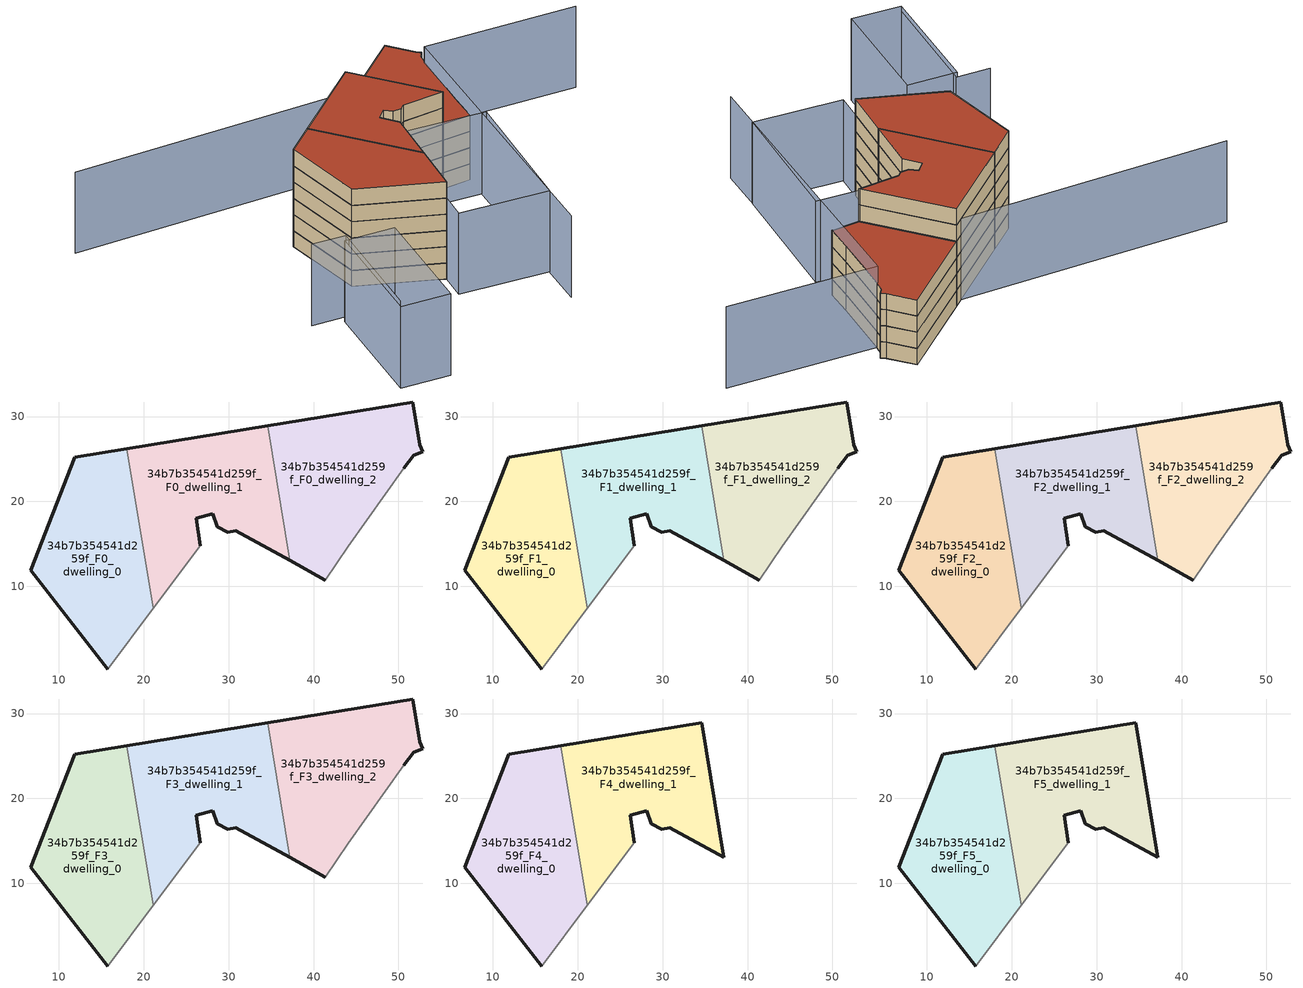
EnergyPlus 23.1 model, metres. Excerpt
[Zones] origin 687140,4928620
34b7b354541d259f_F0_dwelling_0
 floor ground (EU_floor_Construction): 15.74,0.26 21.1,7.4 18.02,26.21 11.85,25.2 6.71,11.88 z0
 wall outside (EU_wall_Construction): 15.74,0.26 6.71,11.88 11.85,25.2 18.02,26.21 z0:3
 wall adiabatic (EU_wall_Construction): 21.1,7.4 15.74,0.26 z0:3
 wall to 34b7b354541d259f_F0_dwelling_1 (EU_wall_Construction): 18.02,26.21 21.1,7.4 z0:3
34b7b354541d259f_F0_dwelling_1
 floor ground (EU_floor_Construction): 37.17,13.07 34.58,28.92 18.02,26.21 21.1,7.4 26.64,14.79 26.19,18.03 28.1,18.54 28.63,17.04 29.89,16.36 30.85,16.57 z0
 wall outside (EU_wall_Construction): 18.02,26.21 34.58,28.92 / 37.17,13.07 30.85,16.57 29.89,16.36 28.63,17.04 28.1,18.54 26.19,18.03 26.64,14.79 z0:3
 wall adiabatic (EU_wall_Construction): 26.64,14.79 21.1,7.4 z0:3
 wall to 34b7b354541d259f_F0_dwelling_2 (EU_wall_Construction): 34.58,28.92 37.17,13.07 z0:3
34b7b354541d259f_F0_dwelling_2
 floor ground (EU_floor_Construction): 44.06,14.73 50.62,23.92 51.79,25.41 52.84,25.83 52.49,26.7 51.67,31.71 34.58,28.92 37.17,13.07 41.4,10.72 z0
 wall outside (EU_wall_Construction): 41.4,10.72 37.17,13.07 / 34.58,28.92 51.67,31.71 52.49,26.7 52.84,25.83 51.79,25.41 50.62,23.92 z0:3
 wall adiabatic (EU_wall_Construction): 50.62,23.92 44.06,14.73 41.4,10.72 z0:3
34b7b354541d259f_F1_dwelling_0
 floor to 34b7b354541d259f_F0_dwelling_0 (EU_floor_Construction): 15.74,0.26 21.1,7.4 18.02,26.21 11.85,25.2 6.71,11.88 z3
 wall outside (EU_wall_Construction): 15.74,0.26 6.71,11.88 11.85,25.2 18.02,26.21 z3:6
 wall adiabatic (EU_wall_Construction): 21.1,7.4 15.74,0.26 z3:6
 wall to 34b7b354541d259f_F1_dwelling_1 (EU_wall_Construction): 18.02,26.21 21.1,7.4 z3:6
34b7b354541d259f_F1_dwelling_1
 floor to 34b7b354541d259f_F0_dwelling_1 (EU_floor_Construction): 37.17,13.07 34.58,28.92 18.02,26.21 21.1,7.4 26.64,14.79 26.19,18.03 28.1,18.54 28.63,17.04 29.89,16.36 30.85,16.57 z3
 wall outside (EU_wall_Construction): 18.02,26.21 34.58,28.92 / 37.17,13.07 30.85,16.57 29.89,16.36 28.63,17.04 28.1,18.54 26.19,18.03 26.64,14.79 z3:6
 wall adiabatic (EU_wall_Construction): 26.64,14.79 21.1,7.4 z3:6
 wall to 34b7b354541d259f_F1_dwelling_2 (EU_wall_Construction): 34.58,28.92 37.17,13.07 z3:6
34b7b354541d259f_F1_dwelling_2
 floor to 34b7b354541d259f_F0_dwelling_2 (EU_floor_Construction): 44.06,14.73 50.62,23.92 51.79,25.41 52.84,25.83 52.49,26.7 51.67,31.71 34.58,28.92 37.17,13.07 41.4,10.72 z3
 wall outside (EU_wall_Construction): 41.4,10.72 37.17,13.07 / 34.58,28.92 51.67,31.71 52.49,26.7 52.84,25.83 51.79,25.41 50.62,23.92 z3:6
 wall adiabatic (EU_wall_Construction): 50.62,23.92 44.06,14.73 41.4,10.72 z3:6
34b7b354541d259f_F2_dwelling_0
 floor to 34b7b354541d259f_F1_dwelling_0 (EU_floor_Construction): 15.74,0.26 21.1,7.4 18.02,26.21 11.85,25.2 6.71,11.88 z6
 wall outside (EU_wall_Construction): 15.74,0.26 6.71,11.88 11.85,25.2 18.02,26.21 z6:9
 wall adiabatic (EU_wall_Construction): 21.1,7.4 15.74,0.26 z6:9
 wall to 34b7b354541d259f_F2_dwelling_1 (EU_wall_Construction): 18.02,26.21 21.1,7.4 z6:9
34b7b354541d259f_F2_dwelling_1
 floor to 34b7b354541d259f_F1_dwelling_1 (EU_floor_Construction): 37.17,13.07 34.58,28.92 18.02,26.21 21.1,7.4 26.64,14.79 26.19,18.03 28.1,18.54 28.63,17.04 29.89,16.36 30.85,16.57 z6
 wall outside (EU_wall_Construction): 18.02,26.21 34.58,28.92 / 37.17,13.07 30.85,16.57 29.89,16.36 28.63,17.04 28.1,18.54 26.19,18.03 26.64,14.79 z6:9
 wall adiabatic (EU_wall_Construction): 26.64,14.79 21.1,7.4 z6:9
 wall to 34b7b354541d259f_F2_dwelling_2 (EU_wall_Construction): 34.58,28.92 37.17,13.07 z6:9
34b7b354541d259f_F2_dwelling_2
 floor to 34b7b354541d259f_F1_dwelling_2 (EU_floor_Construction): 44.06,14.73 50.62,23.92 51.79,25.41 52.84,25.83 52.49,26.7 51.67,31.71 34.58,28.92 37.17,13.07 41.4,10.72 z6
 wall outside (EU_wall_Construction): 41.4,10.72 37.17,13.07 / 34.58,28.92 51.67,31.71 52.49,26.7 52.84,25.83 51.79,25.41 50.62,23.92 z6:9
 wall adiabatic (EU_wall_Construction): 50.62,23.92 44.06,14.73 41.4,10.72 z6:9
34b7b354541d259f_F3_dwelling_0
 floor to 34b7b354541d259f_F2_dwelling_0 (EU_floor_Construction): 15.74,0.26 21.1,7.4 18.02,26.21 11.85,25.2 6.71,11.88 z9
 wall outside (EU_wall_Construction): 15.74,0.26 6.71,11.88 11.85,25.2 18.02,26.21 z9:12
 wall adiabatic (EU_wall_Construction): 21.1,7.4 15.74,0.26 z9:12
 wall to 34b7b354541d259f_F3_dwelling_1 (EU_wall_Construction): 18.02,26.21 21.1,7.4 z9:12
34b7b354541d259f_F3_dwelling_1
 floor to 34b7b354541d259f_F2_dwelling_1 (EU_floor_Construction): 37.17,13.07 34.58,28.92 18.02,26.21 21.1,7.4 26.64,14.79 26.19,18.03 28.1,18.54 28.63,17.04 29.89,16.36 30.85,16.57 z9
 wall outside (EU_wall_Construction): 18.02,26.21 34.58,28.92 / 37.17,13.07 30.85,16.57 29.89,16.36 28.63,17.04 28.1,18.54 26.19,18.03 26.64,14.79 z9:12
 wall adiabatic (EU_wall_Construction): 26.64,14.79 21.1,7.4 z9:12
 wall to 34b7b354541d259f_F3_dwelling_2 (EU_wall_Construction): 34.58,28.92 37.17,13.07 z9:12
34b7b354541d259f_F3_dwelling_2
 floor to 34b7b354541d259f_F2_dwelling_2 (EU_floor_Construction): 44.06,14.73 50.62,23.92 51.79,25.41 52.84,25.83 52.49,26.7 51.67,31.71 34.58,28.92 37.17,13.07 41.4,10.72 z9
 wall outside (EU_wall_Construction): 41.4,10.72 37.17,13.07 / 34.58,28.92 51.67,31.71 52.49,26.7 52.84,25.83 51.79,25.41 50.62,23.92 z9:12
 wall adiabatic (EU_wall_Construction): 50.62,23.92 44.06,14.73 41.4,10.72 z9:12
 roof outside (EU_roof_Construction): 51.67,31.71 52.49,26.7 52.84,25.83 51.79,25.41 50.62,23.92 44.06,14.73 41.4,10.72 37.17,13.07 34.58,28.92 z12
34b7b354541d259f_F4_dwelling_0
 floor to 34b7b354541d259f_F3_dwelling_0 (EU_floor_Construction): 15.74,0.26 21.1,7.4 18.02,26.21 11.85,25.2 6.71,11.88 z12
 wall outside (EU_wall_Construction): 15.74,0.26 6.71,11.88 11.85,25.2 18.02,26.21 z12:15
 wall adiabatic (EU_wall_Construction): 21.1,7.4 15.74,0.26 z12:15
 wall to 34b7b354541d259f_F4_dwelling_1 (EU_wall_Construction): 18.02,26.21 21.1,7.4 z12:15
34b7b354541d259f_F4_dwelling_1
 floor to 34b7b354541d259f_F3_dwelling_1 (EU_floor_Construction): 37.17,13.07 34.58,28.92 18.02,26.21 21.1,7.4 26.64,14.79 26.19,18.03 28.1,18.54 28.63,17.04 29.89,16.36 30.85,16.57 z12
 wall outside (EU_wall_Construction): 18.02,26.21 34.58,28.92 37.17,13.07 30.85,16.57 29.89,16.36 28.63,17.04 28.1,18.54 26.19,18.03 26.64,14.79 z12:15
 wall adiabatic (EU_wall_Construction): 26.64,14.79 21.1,7.4 z12:15
34b7b354541d259f_F5_dwelling_0
 floor to 34b7b354541d259f_F4_dwelling_0 (EU_floor_Construction): 15.74,0.26 21.1,7.4 18.02,26.21 11.85,25.2 6.71,11.88 z15
 wall outside (EU_wall_Construction): 15.74,0.26 6.71,11.88 11.85,25.2 18.02,26.21 z15:18
 wall adiabatic (EU_wall_Construction): 21.1,7.4 15.74,0.26 z15:18
 wall to 34b7b354541d259f_F5_dwelling_1 (EU_wall_Construction): 18.02,26.21 21.1,7.4 z15:18
 roof outside (EU_roof_Construction): 18.02,26.21 21.1,7.4 15.74,0.26 6.71,11.88 11.85,25.2 z18
34b7b354541d259f_F5_dwelling_1
 floor to 34b7b354541d259f_F4_dwelling_1 (EU_floor_Construction): 37.17,13.07 34.58,28.92 18.02,26.21 21.1,7.4 26.64,14.79 26.19,18.03 28.1,18.54 28.63,17.04 29.89,16.36 30.85,16.57 z15
 wall outside (EU_wall_Construction): 18.02,26.21 34.58,28.92 37.17,13.07 30.85,16.57 29.89,16.36 28.63,17.04 28.1,18.54 26.19,18.03 26.64,14.79 z15:18
 wall adiabatic (EU_wall_Construction): 26.64,14.79 21.1,7.4 z15:18
 roof outside (EU_roof_Construction): 34.58,28.92 37.17,13.07 30.85,16.57 29.89,16.36 28.63,17.04 28.1,18.54 26.19,18.03 26.64,14.79 21.1,7.4 18.02,26.21 z18
shading: -5.66,11.91 -1,8.6 / -1,8.6 -12.53,-7.64 / 33.5,28.12 -6.29,53.45 / 20.95,-18.85 50.46,24.03 / 50.46,24.03 71.78,9.36 / 4.71,3.15 -6.99,-13.42 / -6.99,-13.42 -13.91,-8.53 / -13.91,-8.53 -2.22,8.04 / -2.22,8.04 4.71,3.15 / 39.57,6.82 25.32,-12.49 / 25.32,-12.49 13.02,-3.42 / 13.02,-3.42 27.27,15.89 / 27.27,15.89 39.57,6.82 z0:15
[Building]
EU S2 Campaign: North Axis=0; Terrain=City; Solar Distribution=FullExterior
[Site:Location]
Bologna: Latitude=44.5; Longitude=11.25; Time Zone=1; Elevation=37
[SizingPeriod:WeatherFileDays]
AnnualSizingPeriod: Begin Month=1; Begin Day of Month=1; End Month=12; End Day of Month=31; Day of Week for Start Day=Monday; Use Weather File Daylight Saving Period=No; Use Weather File Rain and Snow Indicators=No
[MATERIAL]
EU_InternalMass_Material: Roughness=MediumRough; Thickness=0.1; Conductivity=1; Density=1800; Specific Heat=900; Thermal Absorptance=0.9; Solar Absorptance=0.7; Visible Absorptance=0.7
[MATERIAL:NOMASS] Roughness=MediumRough; Thermal Absorptance=0.9; Solar Absorptance=0.7; Visible Absorptance=0.7
Name | Thermal Resistance
EU_wall_NoMass | 0.905828
EU_roof_NoMass | 0.37593
EU_floor_NoMass | 0.67114
[CONSTRUCTION]
EU_wall_Construction: EU_wall_NoMass
EU_roof_Construction: EU_roof_NoMass
EU_floor_Construction: EU_floor_NoMass
EU_InternalMass_Construction: EU_InternalMass_Material
[ZONE] Type=1; Multiplier=1; Ceiling Height=autocalculate; Floor Area=autocalculate; Part of Total Floor Area=Yes
Name | Volume
34b7b354541d259f_F0_dwelling_0 | 690.426
34b7b354541d259f_F1_dwelling_0; 34b7b354541d259f_F2_dwelling_0; 34b7b354541d259f_F3_dwelling_0; 34b7b354541d259f_F4_dwelling_0; 34b7b354541d259f_F5_dwelling_0 | 690.424
34b7b354541d259f_F0_dwelling_1 | 690.385
34b7b354541d259f_F1_dwelling_1; 34b7b354541d259f_F2_dwelling_1; 34b7b354541d259f_F3_dwelling_1; 34b7b354541d259f_F4_dwelling_1; 34b7b354541d259f_F5_dwelling_1 | 690.386
34b7b354541d259f_F0_dwelling_2; 34b7b354541d259f_F1_dwelling_2; 34b7b354541d259f_F2_dwelling_2; 34b7b354541d259f_F3_dwelling_2 | 690.382
[INTERNALMASS] Construction=EU_InternalMass_Construction
Name | Zone or ZoneList | Surface Area
34b7b354541d259f_F0_dwelling_0_EU_InternalMass | 34b7b354541d259f_F0_dwelling_0 | 230.141
34b7b354541d259f_F0_dwelling_1_EU_InternalMass | 34b7b354541d259f_F0_dwelling_1 | 230.128
34b7b354541d259f_F0_dwelling_2_EU_InternalMass | 34b7b354541d259f_F0_dwelling_2 | 230.127
34b7b354541d259f_F1_dwelling_0_EU_InternalMass | 34b7b354541d259f_F1_dwelling_0 | 230.141
34b7b354541d259f_F1_dwelling_1_EU_InternalMass | 34b7b354541d259f_F1_dwelling_1 | 230.128
34b7b354541d259f_F1_dwelling_2_EU_InternalMass | 34b7b354541d259f_F1_dwelling_2 | 230.127
34b7b354541d259f_F2_dwelling_0_EU_InternalMass | 34b7b354541d259f_F2_dwelling_0 | 230.141
34b7b354541d259f_F2_dwelling_1_EU_InternalMass | 34b7b354541d259f_F2_dwelling_1 | 230.128
34b7b354541d259f_F2_dwelling_2_EU_InternalMass | 34b7b354541d259f_F2_dwelling_2 | 230.127
34b7b354541d259f_F3_dwelling_0_EU_InternalMass | 34b7b354541d259f_F3_dwelling_0 | 230.141
34b7b354541d259f_F3_dwelling_1_EU_InternalMass | 34b7b354541d259f_F3_dwelling_1 | 230.128
34b7b354541d259f_F3_dwelling_2_EU_InternalMass | 34b7b354541d259f_F3_dwelling_2 | 230.127
34b7b354541d259f_F4_dwelling_0_EU_InternalMass | 34b7b354541d259f_F4_dwelling_0 | 337.52
34b7b354541d259f_F4_dwelling_1_EU_InternalMass | 34b7b354541d259f_F4_dwelling_1 | 352.878
34b7b354541d259f_F5_dwelling_0_EU_InternalMass | 34b7b354541d259f_F5_dwelling_0 | 337.52
34b7b354541d259f_F5_dwelling_1_EU_InternalMass | 34b7b354541d259f_F5_dwelling_1 | 352.878
[OTHEREQUIPMENT] Fuel Type=Electricity; Design Level Calculation Method=Watts/Area; Power per Zone Floor Area=1; Fraction Latent=0; Fraction Radiant=0; Fraction Lost=0; Carbon Dioxide Generation Rate=0; EndUse Subcategory=EU_Step8_InternalGains
Name | Zone or ZoneList or Space or SpaceList | Schedule
EU_Step8_InternalGain_34b7b354541d259f_F0_dwelling_0_f000 | 34b7b354541d259f_F0_dwelling_0 | EU_Step8_GainSchedule_34b7b354541d259f_F0_dwelling_0_f000
EU_Step8_InternalGain_34b7b354541d259f_F0_dwelling_1_f000 | 34b7b354541d259f_F0_dwelling_1 | EU_Step8_GainSchedule_34b7b354541d259f_F0_dwelling_1_f000
EU_Step8_InternalGain_34b7b354541d259f_F0_dwelling_2_f000 | 34b7b354541d259f_F0_dwelling_2 | EU_Step8_GainSchedule_34b7b354541d259f_F0_dwelling_2_f000
EU_Step8_InternalGain_34b7b354541d259f_F1_dwelling_0_f000 | 34b7b354541d259f_F1_dwelling_0 | EU_Step8_GainSchedule_34b7b354541d259f_F1_dwelling_0_f000
EU_Step8_InternalGain_34b7b354541d259f_F1_dwelling_1_f000 | 34b7b354541d259f_F1_dwelling_1 | EU_Step8_GainSchedule_34b7b354541d259f_F1_dwelling_1_f000
EU_Step8_InternalGain_34b7b354541d259f_F1_dwelling_2_f000 | 34b7b354541d259f_F1_dwelling_2 | EU_Step8_GainSchedule_34b7b354541d259f_F1_dwelling_2_f000
EU_Step8_InternalGain_34b7b354541d259f_F2_dwelling_0_f000 | 34b7b354541d259f_F2_dwelling_0 | EU_Step8_GainSchedule_34b7b354541d259f_F2_dwelling_0_f000
EU_Step8_InternalGain_34b7b354541d259f_F2_dwelling_1_f000 | 34b7b354541d259f_F2_dwelling_1 | EU_Step8_GainSchedule_34b7b354541d259f_F2_dwelling_1_f000
EU_Step8_InternalGain_34b7b354541d259f_F2_dwelling_2_f000 | 34b7b354541d259f_F2_dwelling_2 | EU_Step8_GainSchedule_34b7b354541d259f_F2_dwelling_2_f000
EU_Step8_InternalGain_34b7b354541d259f_F3_dwelling_0_f000 | 34b7b354541d259f_F3_dwelling_0 | EU_Step8_GainSchedule_34b7b354541d259f_F3_dwelling_0_f000
EU_Step8_InternalGain_34b7b354541d259f_F3_dwelling_1_f000 | 34b7b354541d259f_F3_dwelling_1 | EU_Step8_GainSchedule_34b7b354541d259f_F3_dwelling_1_f000
EU_Step8_InternalGain_34b7b354541d259f_F3_dwelling_2_f000 | 34b7b354541d259f_F3_dwelling_2 | EU_Step8_GainSchedule_34b7b354541d259f_F3_dwelling_2_f000
EU_Step8_InternalGain_34b7b354541d259f_F4_dwelling_0_f000 | 34b7b354541d259f_F4_dwelling_0 | EU_Step8_GainSchedule_34b7b354541d259f_F4_dwelling_0_f000
EU_Step8_InternalGain_34b7b354541d259f_F4_dwelling_1_f000 | 34b7b354541d259f_F4_dwelling_1 | EU_Step8_GainSchedule_34b7b354541d259f_F4_dwelling_1_f000
EU_Step8_InternalGain_34b7b354541d259f_F5_dwelling_0_f000 | 34b7b354541d259f_F5_dwelling_0 | EU_Step8_GainSchedule_34b7b354541d259f_F5_dwelling_0_f000
EU_Step8_InternalGain_34b7b354541d259f_F5_dwelling_1_f000 | 34b7b354541d259f_F5_dwelling_1 | EU_Step8_GainSchedule_34b7b354541d259f_F5_dwelling_1_f000
[ZONEVENTILATION:DESIGNFLOWRATE] Schedule=EU_AlwaysOn; Design Flow Rate Calculation Method=AirChanges/Hour; Air Changes per Hour=0.73129; Ventilation Type=Natural; Fan Pressure Rise=0; Fan Total Efficiency=1; Constant Term Coefficient=1; Temperature Term Coefficient=0; Velocity Term Coefficient=0; Velocity Squared Term Coefficient=0; Minimum Indoor Temperature=-100; Maximum Indoor Temperature=100; Delta Temperature=-100; Minimum Outdoor Temperature=-100; Maximum Outdoor Temperature=100; Maximum Wind Speed=40
Name | Zone or ZoneList or Space or SpaceList
EU_ConstantAir_34b7b354541d259f_F0_dwelling_0 | 34b7b354541d259f_F0_dwelling_0
EU_ConstantAir_34b7b354541d259f_F0_dwelling_1 | 34b7b354541d259f_F0_dwelling_1
EU_ConstantAir_34b7b354541d259f_F0_dwelling_2 | 34b7b354541d259f_F0_dwelling_2
EU_ConstantAir_34b7b354541d259f_F1_dwelling_0 | 34b7b354541d259f_F1_dwelling_0
EU_ConstantAir_34b7b354541d259f_F1_dwelling_1 | 34b7b354541d259f_F1_dwelling_1
EU_ConstantAir_34b7b354541d259f_F1_dwelling_2 | 34b7b354541d259f_F1_dwelling_2
EU_ConstantAir_34b7b354541d259f_F2_dwelling_0 | 34b7b354541d259f_F2_dwelling_0
EU_ConstantAir_34b7b354541d259f_F2_dwelling_1 | 34b7b354541d259f_F2_dwelling_1
EU_ConstantAir_34b7b354541d259f_F2_dwelling_2 | 34b7b354541d259f_F2_dwelling_2
EU_ConstantAir_34b7b354541d259f_F3_dwelling_0 | 34b7b354541d259f_F3_dwelling_0
EU_ConstantAir_34b7b354541d259f_F3_dwelling_1 | 34b7b354541d259f_F3_dwelling_1
EU_ConstantAir_34b7b354541d259f_F3_dwelling_2 | 34b7b354541d259f_F3_dwelling_2
EU_ConstantAir_34b7b354541d259f_F4_dwelling_0 | 34b7b354541d259f_F4_dwelling_0
EU_ConstantAir_34b7b354541d259f_F4_dwelling_1 | 34b7b354541d259f_F4_dwelling_1
EU_ConstantAir_34b7b354541d259f_F5_dwelling_0 | 34b7b354541d259f_F5_dwelling_0
EU_ConstantAir_34b7b354541d259f_F5_dwelling_1 | 34b7b354541d259f_F5_dwelling_1
[HVACTEMPLATE:THERMOSTAT] Constant Heating Setpoint=20; Constant Cooling Setpoint=50
EU_HeatOnly_34b7b354541d259f_F0_dwelling_0; EU_HeatOnly_34b7b354541d259f_F0_dwelling_1; EU_HeatOnly_34b7b354541d259f_F0_dwelling_2; EU_HeatOnly_34b7b354541d259f_F1_dwelling_0; EU_HeatOnly_34b7b354541d259f_F1_dwelling_1; EU_HeatOnly_34b7b354541d259f_F1_dwelling_2; EU_HeatOnly_34b7b354541d259f_F2_dwelling_0; EU_HeatOnly_34b7b354541d259f_F2_dwelling_1; EU_HeatOnly_34b7b354541d259f_F2_dwelling_2; EU_HeatOnly_34b7b354541d259f_F3_dwelling_0; EU_HeatOnly_34b7b354541d259f_F3_dwelling_1; EU_HeatOnly_34b7b354541d259f_F3_dwelling_2; EU_HeatOnly_34b7b354541d259f_F4_dwelling_0; EU_HeatOnly_34b7b354541d259f_F4_dwelling_1; EU_HeatOnly_34b7b354541d259f_F5_dwelling_0; EU_HeatOnly_34b7b354541d259f_F5_dwelling_1
[HVACTEMPLATE:ZONE:IDEALLOADSAIRSYSTEM] System Availability Schedule=EU_AlwaysOn; Maximum Heating Supply Air Temperature=50; Minimum Cooling Supply Air Temperature=13; Maximum Heating Supply Air Humidity Ratio=0.0156; Minimum Cooling Supply Air Humidity Ratio=0.0077; Heating Limit=NoLimit; Cooling Limit=NoLimit; Heating Availability Schedule=EU_AlwaysOn; Cooling Availability Schedule=EU_CoolingOff; Dehumidification Control Type=ConstantSensibleHeatRatio; Cooling Sensible Heat Ratio=0.7; Dehumidification Setpoint=60; Humidification Control Type=None; Humidification Setpoint=30; Outdoor Air Method=None; Outdoor Air Flow Rate per Person=0.00944; Outdoor Air Flow Rate per Zone Floor Area=0; Outdoor Air Flow Rate per Zone=0; Demand Controlled Ventilation Type=None; Outdoor Air Economizer Type=NoEconomizer; Heat Recovery Type=None; Sensible Heat Recovery Effectiveness=0.7; Latent Heat Recovery Effectiveness=0.65
Name | Template Thermostat
34b7b354541d259f_F0_dwelling_0 | EU_HeatOnly_34b7b354541d259f_F0_dwelling_0
34b7b354541d259f_F0_dwelling_1 | EU_HeatOnly_34b7b354541d259f_F0_dwelling_1
34b7b354541d259f_F0_dwelling_2 | EU_HeatOnly_34b7b354541d259f_F0_dwelling_2
34b7b354541d259f_F1_dwelling_0 | EU_HeatOnly_34b7b354541d259f_F1_dwelling_0
34b7b354541d259f_F1_dwelling_1 | EU_HeatOnly_34b7b354541d259f_F1_dwelling_1
34b7b354541d259f_F1_dwelling_2 | EU_HeatOnly_34b7b354541d259f_F1_dwelling_2
34b7b354541d259f_F2_dwelling_0 | EU_HeatOnly_34b7b354541d259f_F2_dwelling_0
34b7b354541d259f_F2_dwelling_1 | EU_HeatOnly_34b7b354541d259f_F2_dwelling_1
34b7b354541d259f_F2_dwelling_2 | EU_HeatOnly_34b7b354541d259f_F2_dwelling_2
34b7b354541d259f_F3_dwelling_0 | EU_HeatOnly_34b7b354541d259f_F3_dwelling_0
34b7b354541d259f_F3_dwelling_1 | EU_HeatOnly_34b7b354541d259f_F3_dwelling_1
34b7b354541d259f_F3_dwelling_2 | EU_HeatOnly_34b7b354541d259f_F3_dwelling_2
34b7b354541d259f_F4_dwelling_0 | EU_HeatOnly_34b7b354541d259f_F4_dwelling_0
34b7b354541d259f_F4_dwelling_1 | EU_HeatOnly_34b7b354541d259f_F4_dwelling_1
34b7b354541d259f_F5_dwelling_0 | EU_HeatOnly_34b7b354541d259f_F5_dwelling_0
34b7b354541d259f_F5_dwelling_1 | EU_HeatOnly_34b7b354541d259f_F5_dwelling_1
[SIZING:ZONE] Zone Cooling Design Supply Air Temperature Input Method=SupplyAirTemperature; Zone Cooling Design Supply Air Temperature=13; Zone Heating Design Supply Air Temperature Input Method=SupplyAirTemperature; Zone Heating Design Supply Air Temperature=50; Zone Cooling Design Supply Air Humidity Ratio=0.008; Zone Heating Design Supply Air Humidity Ratio=0.008; Cooling Design Air Flow Method=DesignDay; Cooling Design Air Flow Rate=0; Cooling Minimum Air Flow per Zone Floor Area=0.000762; Cooling Minimum Air Flow=0; Cooling Minimum Air Flow Fraction=0.2; Heating Design Air Flow Method=DesignDay; Heating Design Air Flow Rate=0; Heating Maximum Air Flow per Zone Floor Area=0.002032; Heating Maximum Air Flow=0.141576; Heating Maximum Air Flow Fraction=0.3; Account for Dedicated Outdoor Air System=No; Dedicated Outdoor Air System Control Strategy=NeutralSupplyAir; Dedicated Outdoor Air Low Setpoint Temperature for Design=autosize; Dedicated Outdoor Air High Setpoint Temperature for Design=autosize; Zone Load Sizing Method=Sensible Load Only No Latent Load; Zone Latent Cooling Design Supply Air Humidity Ratio Input Method=HumidityRatioDifference; Zone Cooling Design Supply Air Humidity Ratio Difference=0.005; Zone Latent Heating Design Supply Air Humidity Ratio Input Method=HumidityRatioDifference; Zone Humidification Design Supply Air Humidity Ratio Difference=0.005
34b7b354541d259f_F0_dwelling_0; 34b7b354541d259f_F0_dwelling_1; 34b7b354541d259f_F0_dwelling_2; 34b7b354541d259f_F1_dwelling_0; 34b7b354541d259f_F1_dwelling_1; 34b7b354541d259f_F1_dwelling_2; 34b7b354541d259f_F2_dwelling_0; 34b7b354541d259f_F2_dwelling_1; 34b7b354541d259f_F2_dwelling_2; 34b7b354541d259f_F3_dwelling_0; 34b7b354541d259f_F3_dwelling_1; 34b7b354541d259f_F3_dwelling_2; 34b7b354541d259f_F4_dwelling_0; 34b7b354541d259f_F4_dwelling_1; 34b7b354541d259f_F5_dwelling_0; 34b7b354541d259f_F5_dwelling_1
[SCHEDULE:CONSTANT]
Name | Hourly Value
EU_AlwaysOn | 1
EU_CoolingOff | 0
[SCHEDULE:FILE] Column Number=1; Rows to Skip at Top=0; Number of Hours of Data=8760; Column Separator=Comma; Interpolate to Timestep=No; Minutes per Item=60; Adjust Schedule for Daylight Savings=Yes
Name | File
EU_Step8_GainSchedule_34b7b354541d259f_F0_dwelling_0_f000 | ../../schedules/34b7b354541d259f/34b7b354541d259f_F0_dwelling_0_f000_gain.csv
EU_Step8_GainSchedule_34b7b354541d259f_F0_dwelling_1_f000 | ../../schedules/34b7b354541d259f/34b7b354541d259f_F0_dwelling_1_f000_gain.csv
EU_Step8_GainSchedule_34b7b354541d259f_F0_dwelling_2_f000 | ../../schedules/34b7b354541d259f/34b7b354541d259f_F0_dwelling_2_f000_gain.csv
EU_Step8_GainSchedule_34b7b354541d259f_F1_dwelling_0_f000 | ../../schedules/34b7b354541d259f/34b7b354541d259f_F1_dwelling_0_f000_gain.csv
EU_Step8_GainSchedule_34b7b354541d259f_F1_dwelling_1_f000 | ../../schedules/34b7b354541d259f/34b7b354541d259f_F1_dwelling_1_f000_gain.csv
EU_Step8_GainSchedule_34b7b354541d259f_F1_dwelling_2_f000 | ../../schedules/34b7b354541d259f/34b7b354541d259f_F1_dwelling_2_f000_gain.csv
EU_Step8_GainSchedule_34b7b354541d259f_F2_dwelling_0_f000 | ../../schedules/34b7b354541d259f/34b7b354541d259f_F2_dwelling_0_f000_gain.csv
EU_Step8_GainSchedule_34b7b354541d259f_F2_dwelling_1_f000 | ../../schedules/34b7b354541d259f/34b7b354541d259f_F2_dwelling_1_f000_gain.csv
EU_Step8_GainSchedule_34b7b354541d259f_F2_dwelling_2_f000 | ../../schedules/34b7b354541d259f/34b7b354541d259f_F2_dwelling_2_f000_gain.csv
EU_Step8_GainSchedule_34b7b354541d259f_F3_dwelling_0_f000 | ../../schedules/34b7b354541d259f/34b7b354541d259f_F3_dwelling_0_f000_gain.csv
EU_Step8_GainSchedule_34b7b354541d259f_F3_dwelling_1_f000 | ../../schedules/34b7b354541d259f/34b7b354541d259f_F3_dwelling_1_f000_gain.csv
EU_Step8_GainSchedule_34b7b354541d259f_F3_dwelling_2_f000 | ../../schedules/34b7b354541d259f/34b7b354541d259f_F3_dwelling_2_f000_gain.csv
EU_Step8_GainSchedule_34b7b354541d259f_F4_dwelling_0_f000 | ../../schedules/34b7b354541d259f/34b7b354541d259f_F4_dwelling_0_f000_gain.csv
EU_Step8_GainSchedule_34b7b354541d259f_F4_dwelling_1_f000 | ../../schedules/34b7b354541d259f/34b7b354541d259f_F4_dwelling_1_f000_gain.csv
EU_Step8_GainSchedule_34b7b354541d259f_F5_dwelling_0_f000 | ../../schedules/34b7b354541d259f/34b7b354541d259f_F5_dwelling_0_f000_gain.csv
EU_Step8_GainSchedule_34b7b354541d259f_F5_dwelling_1_f000 | ../../schedules/34b7b354541d259f/34b7b354541d259f_F5_dwelling_1_f000_gain.csv
